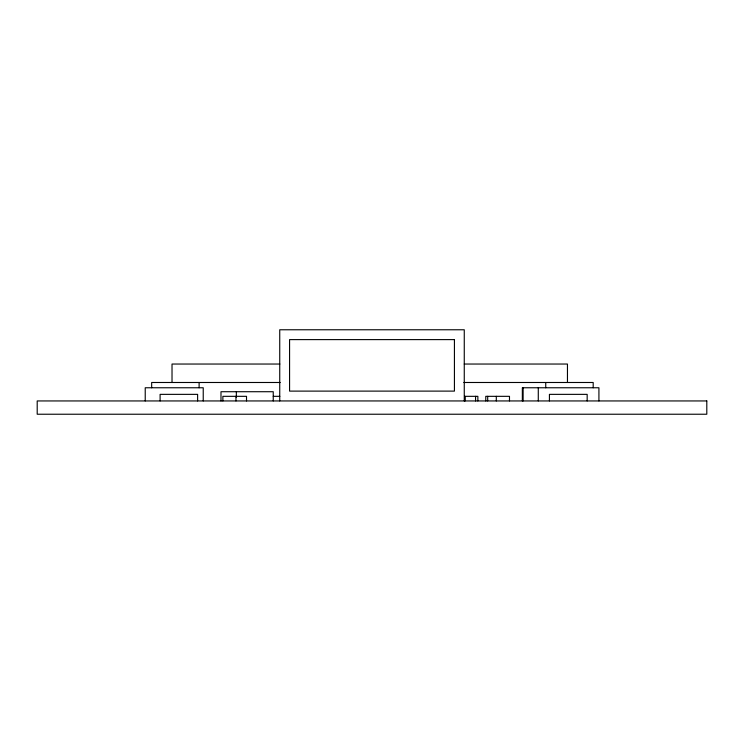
<?xml version="1.0" encoding="UTF-8"?>
<svg xmlns="http://www.w3.org/2000/svg" width="744" height="744" viewBox="0 0 744 744"><rect width="100%" height="100%" fill="white"/><g stroke="black" fill="none" stroke-linecap="round" stroke-linejoin="round"><path stroke-width="1.12" d="M279.865 364.039L172.022 364.039L172.022 382.49M464.247 364.039L567.458 364.039L567.458 382.49M280.19 382.49L151.664 382.49L151.664 387.764M463.81 382.49L593.191 382.49L593.191 387.764M273.243 396.329L279.837 396.329M598.92 400.942L598.92 387.764L522.344 387.764L522.344 400.942M587.165 400.942L587.165 394.357L549.425 394.357L549.425 400.942M545.743 382.49L545.743 387.764M538.284 387.764L538.284 400.942M523.125 387.764L523.125 400.942M509.482 400.942L509.482 396.329L485.767 396.329L485.767 400.942M496.304 396.329L496.304 400.942M487.692 396.329L487.692 400.942M477.862 400.942L477.862 396.329L464.684 396.329L464.684 400.942M475.565 396.329L475.565 400.942M465.019 396.329L465.019 400.942M464.265 400.942L464.265 329.769L279.735 329.769L279.735 400.942M273.243 400.942L273.243 391.716L220.987 391.716L220.987 400.942M246.515 400.942L246.515 396.329L222.875 396.329L222.875 400.942M236.341 391.716L236.341 397.482M235.969 396.329L235.969 400.942M203.233 400.942L203.233 387.764L145.229 387.764L145.229 400.942M199.113 382.49L199.113 387.764M197.616 400.942L197.616 394.357L160.1 394.357L160.1 400.942M454.426 339.608L289.574 339.608L289.574 391.112L454.426 391.112L454.426 339.608M706.8 400.942L37.2 400.942L37.2 414.231L706.8 414.231L706.8 400.942"/></g></svg>
